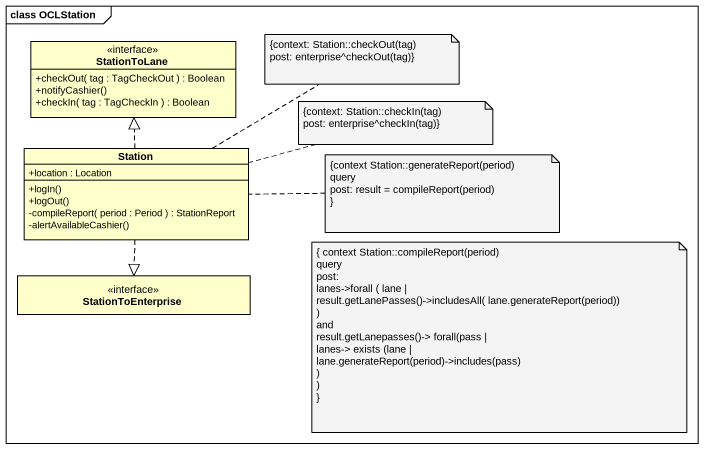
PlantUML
@startuml
mainframe class OCLStation
hide circle
hide empty members
skinparam classAttributeIconSize 0
interface StationToLane {
  +checkOut( tag : TagCheckOut ) : Boolean
  +notifyCashier()
  +checkIn( tag : TagCheckIn ) : Boolean
}
class Station {
  +location : Location
  +logIn()
  +logOut()
  -compileReport( period : Period ) : StationReport
  -alertAvailableCashier()
}
interface StationToEnterprise
Station .up.|> StationToLane
Station ..|> StationToEnterprise
note right of Station
  {context: Station::checkOut(tag)
  post: enterprise^checkOut(tag)}
end note
note right of Station
  {context: Station::checkIn(tag)
  post: enterprise^checkIn(tag)}
end note
note right of Station
  {context Station::generateReport(period)
  query
  post: result = compileReport(period)
  ~}
end note
note as N4
  { context Station::compileReport(period)
  query
  post:
  lanes->forall ( lane |
  result.getLanePasses()->includesAll( lane.generateReport(period))
  )
  and
  result.getLanepasses()-> forall(pass |
  lanes-> exists (lane |
  lane.generateReport(period)->includes(pass)
  )
  )
  ~}
end note
@enduml
